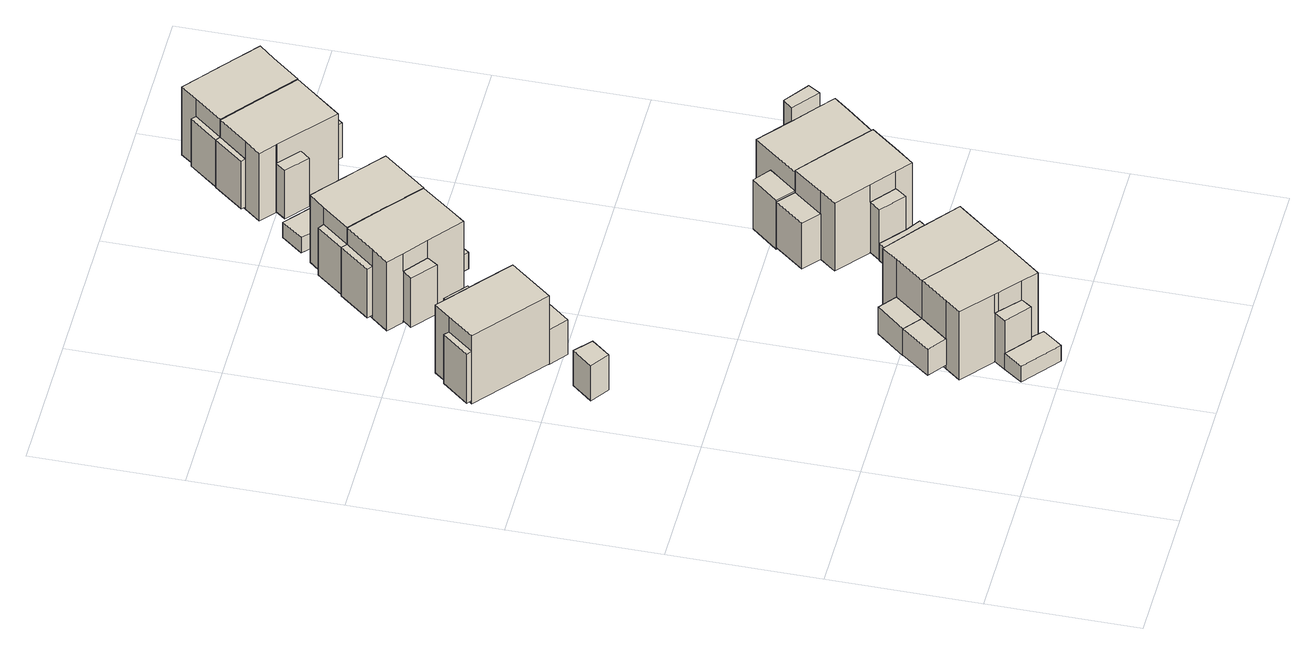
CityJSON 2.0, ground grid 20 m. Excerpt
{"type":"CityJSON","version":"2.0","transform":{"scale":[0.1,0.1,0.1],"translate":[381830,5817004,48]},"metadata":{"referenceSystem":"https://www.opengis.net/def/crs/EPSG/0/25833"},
"CityObjects":{
"building1":{"type":"Building","attributes":{"Gemeindeschluessel":"11000004","BezugspunktDach":"2200","function":"51009_1610","measuredHeight":5.83,"storeysAboveGround":0},"address":[{"country":"Germany","locality":"Berlin"}],"geometry":[{"type":"Solid","lod":"1","boundaries":[[[[0,1,2,3]],[[4,5,6,7]],[[4,7,3,2]],[[5,4,2,1]],[[6,5,1,0]],[[7,6,0,3]]]]}]},
"building2":{"type":"Building","attributes":{"Gemeindeschluessel":"11000004","BezugspunktDach":"2200","function":"31001_2463","measuredHeight":2.66,"storeysAboveGround":1},"address":[{"country":"Germany","locality":"Berlin","thoroughfareNumber":"5 (1)","thoroughfareName":"Falterweg"}],"geometry":[{"type":"Solid","lod":"1","boundaries":[[[[8,9,10,11,12,13]],[[14,15,16,17,18,19]],[[14,19,13,12]],[[15,14,12,11]],[[16,15,11,10]],[[17,16,10,9]],[[18,17,9,8]],[[19,18,8,13]]]]}]},
"building3":{"type":"Building","attributes":{"Gemeindeschluessel":"11000004","function":"31001_1010"},"address":[{"country":"Germany","locality":"Berlin","thoroughfareNumber":"9","thoroughfareName":"Im Hornisgrund"}],"children":["building3-1","building3-2","building3-3","building3-4"]},
"building3-1":{"type":"BuildingPart","attributes":{"BezugspunktDach":"2200","measuredHeight":12.26,"storeysAboveGround":2},"parents":["building3"],"geometry":[{"type":"MultiSurface","lod":"1","boundaries":[[[20,21,22,23,24,25,26]],[[27,28,29,30,31,32,33]],[[27,33,34,35,36,37,26,25]],[[28,27,25,24]],[[38,39,40,41,29,28,24,23]],[[42,38,41,43,30,29,23,22]],[[31,30,22,21]],[[44,45,46,31,21,20]],[[33,32,20,26]],[[37,36,35,34]],[[41,40,39,38]],[[43,41,38,42]],[[32,46,45,44]]]}]},
"building3-2":{"type":"BuildingPart","attributes":{"BezugspunktDach":"2200","measuredHeight":5.75,"storeysAboveGround":2},"parents":["building3"],"geometry":[{"type":"MultiSurface","lod":"1","boundaries":[[[47,48,45,44]],[[49,50,51,52]],[[49,52,32,46]],[[50,49,45,48]],[[51,50,48,47]],[[52,51,47,44]],[[46,32,44,45]]]}]},
"building3-3":{"type":"BuildingPart","attributes":{"BezugspunktDach":"2200","measuredHeight":9.25,"storeysAboveGround":2},"parents":["building3"],"geometry":[{"type":"MultiSurface","lod":"1","boundaries":[[[42,53,54,39]],[[55,56,43,40]],[[55,40,39,54]],[[56,55,54,53]],[[43,56,53,42]],[[40,41,38,39]],[[43,42,38,57,41]]]}]},
"building3-4":{"type":"BuildingPart","attributes":{"BezugspunktDach":"2200","measuredHeight":8.16,"storeysAboveGround":2},"parents":["building3"],"geometry":[{"type":"Solid","lod":"1","boundaries":[[[[37,36,58,59]],[[60,35,34,61]],[[60,61,59,58]],[[35,60,58,36]],[[61,34,37,59]],[[35,36,37,34]]]]}]},
"building4":{"type":"Building","attributes":{"Gemeindeschluessel":"11000004","function":"31001_1010"},"address":[{"country":"Germany","locality":"Berlin","thoroughfareNumber":"5","thoroughfareName":"Falterweg"}],"children":["building4-1","building4-2","building4-3","building4-4"]},
"building4-1":{"type":"BuildingPart","attributes":{"BezugspunktDach":"2200","measuredHeight":14.16,"storeysAboveGround":2},"parents":["building4"],"geometry":[{"type":"MultiSurface","lod":"1","boundaries":[[[62,63,64,65,66,67,68,69,70,71]],[[72,73,74,75,76,77,78,79,80,81]],[[72,81,71,70]],[[82,83,70,69]],[[73,72,84,85]],[[74,73,69,68]],[[75,74,68,67]],[[86,87,67,66]],[[76,75,88,89,90]],[[77,76,66,65]],[[78,77,65,64]],[[91,92,93,94,79,78,64,63]],[[95,91,94,96,80,79,63,62]],[[81,80,62,71]],[[85,84,83,82]],[[90,89,88,87,86]],[[94,93,92,91]],[[96,94,91,95]]]}]},
"building4-2":{"type":"BuildingPart","attributes":{"BezugspunktDach":"2200","measuredHeight":8.13,"storeysAboveGround":2},"parents":["building4"],"geometry":[{"type":"MultiSurface","lod":"1","boundaries":[[[97,98,87,86]],[[88,99,100,89]],[[99,88,87,98]],[[100,99,98,97]],[[89,100,97,86]],[[88,89,101,86,87]]]}]},
"building4-3":{"type":"BuildingPart","attributes":{"BezugspunktDach":"2200","measuredHeight":4.26,"storeysAboveGround":2},"parents":["building4"],"geometry":[{"type":"Solid","lod":"1","boundaries":[[[[83,82,102,103]],[[104,85,84,105]],[[104,105,103,102]],[[85,104,102,82]],[[105,84,83,103]],[[85,82,83,84]]]]}]},
"building4-4":{"type":"BuildingPart","attributes":{"BezugspunktDach":"2200","measuredHeight":8.06,"storeysAboveGround":2},"parents":["building4"],"geometry":[{"type":"MultiSurface","lod":"1","boundaries":[[[106,107,92,95,108]],[[96,93,16,15,14]],[[96,14,108,95]],[[16,93,92,107]],[[15,16,107,106]],[[14,15,106,108]],[[93,94,91,92]],[[96,109,95,91,94]]]}]},
"building5":{"type":"Building","attributes":{"Gemeindeschluessel":"11000004","function":"31001_1010"},"address":[{"country":"Germany","locality":"Berlin","thoroughfareNumber":"7","thoroughfareName":"Falterweg"}],"children":["building5-1","building5-2","building5-3","building5-4"]},
"building5-1":{"type":"BuildingPart","attributes":{"BezugspunktDach":"2200","measuredHeight":13.78,"storeysAboveGround":2},"parents":["building5"],"geometry":[{"type":"MultiSurface","lod":"1","boundaries":[[[110,111,112,113,114,115,116]],[[117,118,119,120,121,122,123]],[[124,82,116,115]],[[117,123,125,126]],[[118,117,115,114]],[[127,128,129,130,119,118,114,113]],[[120,119,130,131,132,127,113,112]],[[87,133,134,120,112,111]],[[122,121,111,110]],[[123,122,110,116]],[[126,125,82,124]],[[130,129,128,127]],[[127,132,131,130]],[[121,134,133,87]]]}]},
"building5-2":{"type":"BuildingPart","attributes":{"BezugspunktDach":"2200","measuredHeight":7.9,"storeysAboveGround":2},"parents":["building5"],"geometry":[{"type":"MultiSurface","lod":"1","boundaries":[[[132,135,136,128]],[[137,138,131,129]],[[137,129,128,136]],[[138,137,136,135]],[[131,138,135,132]],[[129,130,127,128]],[[131,132,127,130]]]}]},
"building5-3":{"type":"BuildingPart","attributes":{"BezugspunktDach":"2200","measuredHeight":7.99,"storeysAboveGround":2},"parents":["building5"],"geometry":[{"type":"MultiSurface","lod":"1","boundaries":[[[98,139,133,87]],[[134,140,141,121]],[[140,134,133,139]],[[141,140,139,98]],[[121,141,98,87]],[[134,121,142,87,133]]]}]},
"building5-4":{"type":"BuildingPart","attributes":{"BezugspunktDach":"2200","measuredHeight":4.38,"storeysAboveGround":2},"parents":["building5"],"geometry":[{"type":"Solid","lod":"1","boundaries":[[[[82,124,143,102]],[[144,126,125,145]],[[144,145,102,143]],[[126,144,143,124]],[[145,125,82,102]],[[126,124,82,125]]]]}]},
"building6":{"type":"Building","attributes":{"Gemeindeschluessel":"11000004","function":"31001_1010"},"address":[{"country":"Germany","locality":"Berlin","thoroughfareNumber":"11","thoroughfareName":"Im Hornisgrund"}],"children":["building6-1","building6-2","building6-3","building6-4"]},
"building6-1":{"type":"BuildingPart","attributes":{"BezugspunktDach":"2200","measuredHeight":14.28,"storeysAboveGround":2},"parents":["building6"],"geometry":[{"type":"MultiSurface","lod":"1","boundaries":[[[146,147,148,149,150,151,152,153,154]],[[155,156,157,158,159,160,161,162,163]],[[155,163,154,153]],[[156,155,164,165,166,167,168,153,152]],[[157,156,152,151]],[[158,157,151,150]],[[169,170,158,150,149]],[[160,159,149,148]],[[171,172,161,160,148,147]],[[162,161,171,147,146],[172,173,174,171]],[[163,162,146,154]],[[168,167,166,165,164]],[[159,158,170,169]],[[172,173,175,173,172,171]]]}]},
"building6-2":{"type":"BuildingPart","attributes":{"BezugspunktDach":"2200","measuredHeight":8,"storeysAboveGround":2},"parents":["building6"],"geometry":[{"type":"Solid","lod":"1","boundaries":[[[[168,167,176,177]],[[178,166,165,179]],[[178,179,177,176]],[[166,178,176,167]],[[179,165,168,177]],[[165,166,167,168]]]]}]},
"building6-3":{"type":"BuildingPart","attributes":{"BezugspunktDach":"2200","measuredHeight":8.1,"storeysAboveGround":2},"parents":["building6"],"geometry":[{"type":"Solid","lod":"1","boundaries":[[[[180,171,174,181]],[[173,172,182,183]],[[173,183,181,174]],[[182,172,171,180]],[[183,182,180,181]],[[172,173,174,171]]]]}]},
"building6-4":{"type":"BuildingPart","attributes":{"BezugspunktDach":"2200","measuredHeight":2.71,"storeysAboveGround":2},"parents":["building6"],"geometry":[{"type":"MultiSurface","lod":"1","boundaries":[[[184,185,170,169]],[[186,187,188,189]],[[186,189,159,158]],[[187,186,170,185]],[[188,187,185,184]],[[189,188,184,169]],[[158,159,169,170]]]}]},
"building7":{"type":"Building","attributes":{"Gemeindeschluessel":"11000004","BezugspunktDach":"2200","function":"31001_2463","measuredHeight":2.73,"storeysAboveGround":1},"address":[{"country":"Germany","locality":"Berlin","thoroughfareNumber":"9 (1)","thoroughfareName":"Falterweg"}],"geometry":[{"type":"Solid","lod":"1","boundaries":[[[[190,191,192,193,194]],[[195,196,197,198,199]],[[195,199,194,193]],[[196,195,193,192]],[[197,196,192,191]],[[198,197,191,190]],[[199,198,190,194]]]]}]},
"building8":{"type":"Building","attributes":{"Gemeindeschluessel":"11000004","function":"31001_1010"},"address":[{"country":"Germany","locality":"Berlin","thoroughfareNumber":"13","thoroughfareName":"Im Hornisgrund"}],"children":["building8-1","building8-2","building8-3","building8-4"]},
"building8-1":{"type":"BuildingPart","attributes":{"BezugspunktDach":"2200","measuredHeight":13.57,"storeysAboveGround":2},"parents":["building8"],"geometry":[{"type":"MultiSurface","lod":"1","boundaries":[[[200,201,202,203,204,205,206,207,208,209]],[[210,211,212,213,214,215,216,217,218,219]],[[210,219,220,221,222,223,167,209,208]],[[211,210,208,207]],[[212,211,207,206]],[[224,225,206,205]],[[213,212,226,227]],[[228,224,227,229,230,214,213,205,204]],[[215,214,204,203]],[[216,215,203,202]],[[231,232,216,202,201]],[[218,217,201,200]],[[219,218,200,209]],[[167,223,222,221,220]],[[227,226,225,224]],[[230,229,227,224,228]],[[217,216,232,231]]]}]},
"building8-2":{"type":"BuildingPart","attributes":{"BezugspunktDach":"2200","measuredHeight":7.86,"storeysAboveGround":2},"parents":["building8"],"geometry":[{"type":"Solid","lod":"1","boundaries":[[[[167,223,233,176]],[[234,222,221,235]],[[234,235,176,233]],[[222,234,233,223]],[[235,221,167,176]],[[221,222,223,167]]]]}]},
"building8-3":{"type":"BuildingPart","attributes":{"BezugspunktDach":"2200","measuredHeight":7.77,"storeysAboveGround":2},"parents":["building8"],"geometry":[{"type":"MultiSurface","lod":"1","boundaries":[[[228,236,237,238,225]],[[239,240,241,229,226]],[[239,226,225,238]],[[240,239,238,237]],[[241,240,237,236]],[[229,241,236,228]],[[226,227,224,225]],[[229,228,224,227]]]}]},
"building8-4":{"type":"BuildingPart","attributes":{"BezugspunktDach":"2200","measuredHeight":2.7,"storeysAboveGround":2},"parents":["building8"],"geometry":[{"type":"MultiSurface","lod":"1","boundaries":[[[242,243,232,231]],[[244,245,246,247]],[[244,247,217,216]],[[245,244,232,243]],[[246,245,243,242]],[[247,246,242,231]],[[216,217,248,231,232]]]}]},
"building9":{"type":"Building","attributes":{"Gemeindeschluessel":"11000004","function":"31001_1010"},"address":[{"country":"Germany","locality":"Berlin","thoroughfareNumber":"9","thoroughfareName":"Falterweg"}],"children":["building9-1","building9-2","building9-3","building9-4"]},
"building9-1":{"type":"BuildingPart","attributes":{"BezugspunktDach":"2200","measuredHeight":14.15,"storeysAboveGround":2},"parents":["building9"],"geometry":[{"type":"MultiSurface","lod":"1","boundaries":[[[249,250,251,252,253,254,255,256,257]],[[258,259,260,261,262,263,264,265,266]],[[258,266,257,256]],[[267,268,256,255]],[[260,259,255,254]],[[261,260,254,253]],[[269,270,253,252]],[[262,261,271,272]],[[263,262,252,251]],[[264,263,251,250]],[[273,274,250,249]],[[265,264,275,276,277]],[[266,265,249,257]],[[259,258,268,267]],[[272,271,270,269]],[[277,276,275,274,273]]]}]},
"building9-2":{"type":"BuildingPart","attributes":{"BezugspunktDach":"2200","measuredHeight":8.38,"storeysAboveGround":2},"parents":["building9"],"geometry":[{"type":"Solid","lod":"1","boundaries":[[[[278,274,273,279]],[[277,276,280,281]],[[277,281,279,273]],[[280,276,274,278]],[[281,280,278,279]],[[276,277,273,274]]]]}]},
"building9-3":{"type":"BuildingPart","attributes":{"BezugspunktDach":"2200","measuredHeight":8.11,"storeysAboveGround":2},"parents":["building9"],"geometry":[{"type":"Solid","lod":"1","boundaries":[[[[282,283,270,269]],[[271,284,285,272]],[[284,271,270,283]],[[285,284,283,282]],[[272,285,282,269]],[[271,272,269,270]]]]}]},
"building9-4":{"type":"BuildingPart","attributes":{"BezugspunktDach":"2200","measuredHeight":8.55,"storeysAboveGround":2},"parents":["building9"],"geometry":[{"type":"Solid","lod":"1","boundaries":[[[[268,267,286,287]],[[288,259,258,289]],[[288,289,287,286]],[[259,288,286,267]],[[259,267,259,258]],[[289,258,268,287]],[[258,259,267,268]]]]}]},
"building10":{"type":"Building","attributes":{"Gemeindeschluessel":"11000004","BezugspunktDach":"2200","function":"31001_2463","measuredHeight":2.5,"storeysAboveGround":1},"address":[{"country":"Germany","locality":"Berlin","thoroughfareNumber":"13 (1)","thoroughfareName":"Im Hornisgrund"}],"geometry":[{"type":"Solid","lod":"1","boundaries":[[[[290,291,292,293,294,295]],[[296,297,241,240,239,298]],[[296,298,295,294]],[[297,296,294,293]],[[241,297,293,292]],[[240,241,292,291]],[[239,240,291,290]],[[298,239,290,295]]]]}]},
"building11":{"type":"Building","attributes":{"Gemeindeschluessel":"11000004","function":"31001_1010"},"address":[{"country":"Germany","locality":"Berlin","thoroughfareNumber":"11","thoroughfareName":"Falterweg"}],"children":["building11-1","building11-2","building11-3","building11-4"]},
"building11-1":{"type":"BuildingPart","attributes":{"BezugspunktDach":"2200","measuredHeight":14.32,"storeysAboveGround":2},"parents":["building11"],"geometry":[{"type":"MultiSurface","lod":"1","boundaries":[[[299,300,301,302,303,304,305]],[[306,307,308,309,310,311,312]],[[306,313,314,315,305,304]],[[307,306,304,316,317,318]],[[308,307,318,319,320,302]],[[309,308,302,301]],[[270,321,322,301,300]],[[310,309,323,271,324]],[[311,310,300,299]],[[312,311,299,305]],[[312,325,315,314,313]],[[318,317,316,303]],[[326,303,320,319,318]],[[324,271,323,322,321,270]]]}]},
"building11-2":{"type":"BuildingPart","attributes":{"BezugspunktDach":"2200","measuredHeight":8.98,"storeysAboveGround":2},"parents":["building11"],"geometry":[{"type":"MultiSurface","lod":"1","boundaries":[[[315,314,327,328]],[[329,330,331,332]],[[329,332,328,327]],[[330,329,327,314]],[[331,330,313,312]],[[332,331,315,328]],[[312,313,314,315]]]}]},
"building11-3":{"type":"BuildingPart","attributes":{"BezugspunktDach":"2200","measuredHeight":8.07,"storeysAboveGround":2},"parents":["building11"],"geometry":[{"type":"MultiSurface","lod":"1","boundaries":[[[283,333,321,270]],[[323,334,284,271]],[[334,323,321,333]],[[284,334,333,283]],[[271,284,283,270]],[[335,323,271,270,321]]]}]},
"building11-4":{"type":"BuildingPart","attributes":{"BezugspunktDach":"2200","measuredHeight":12.88,"storeysAboveGround":2},"parents":["building11"],"geometry":[{"type":"MultiSurface","lod":"1","boundaries":[[[336,337,338,339]],[[340,341,319,317]],[[340,317,339,338]],[[341,340,338,337]],[[319,341,337,336]],[[316,303,320,336,339]],[[317,318,303,316]],[[326,318,319,320,303]]]}]},
"building12":{"type":"Building","attributes":{"Gemeindeschluessel":"11000004","function":"31001_1010"},"address":[{"country":"Germany","locality":"Berlin","thoroughfareNumber":"15","thoroughfareName":"Im Hornisgrund"}],"children":["building12-1","building12-2","building12-3","building12-4"]},
"building12-1":{"type":"BuildingPart","attributes":{"BezugspunktDach":"2200","measuredHeight":13.99,"storeysAboveGround":2},"parents":["building12"],"geometry":[{"type":"MultiSurface","lod":"1","boundaries":[[[342,343,344,345,346,347,348,349]],[[350,351,352,353,354,355,356,357]],[[350,357,349,348]],[[358,359,360,361,348,347]],[[351,350,362,363]],[[352,351,347,346]],[[353,352,346,345]],[[354,364,365,366,345,344]],[[367,368,369,370,355,354,344,343]],[[371,367,370,372,356,355,343,342]],[[357,356,342,349]],[[363,362,361,360,359,358]],[[353,373,366,365,364]],[[370,369,368,367]],[[372,370,367,371]]]}]},
"building12-2":{"type":"BuildingPart","attributes":{"BezugspunktDach":"2200","measuredHeight":8.02,"storeysAboveGround":2},"parents":["building12"],"geometry":[{"type":"MultiSurface","lod":"1","boundaries":[[[374,368,371,375]],[[372,369,376,377]],[[372,377,375,371]],[[376,369,368,374]],[[377,376,374,375]],[[369,370,367,368]],[[372,371,367,370]]]}]},
"building12-3":{"type":"BuildingPart","attributes":{"BezugspunktDach":"2200","measuredHeight":7.92,"storeysAboveGround":2},"parents":["building12"],"geometry":[{"type":"MultiSurface","lod":"1","boundaries":[[[360,359,378,379]],[[380,363,362,381]],[[380,381,379,378]],[[363,380,378,359]],[[381,362,360,379]],[[363,358,359,360,362]]]}]},
"building12-4":{"type":"BuildingPart","attributes":{"BezugspunktDach":"2200","measuredHeight":5.67,"storeysAboveGround":2},"parents":["building12"],"geometry":[{"type":"MultiSurface","lod":"1","boundaries":[[[382,383,366,365]],[[384,385,386,387]],[[384,387,364,353]],[[385,384,366,383]],[[386,385,383,382]],[[387,386,382,365]],[[353,364,365,366]]]}]},
"building13":{"type":"Building","attributes":{"Gemeindeschluessel":"11000004","function":"31001_1010"},"address":[{"country":"Germany","locality":"Berlin","thoroughfareNumber":"17","thoroughfareName":"Im Hornisgrund"}],"children":["building13-1","building13-2","building13-3","building13-4"]},
"building13-1":{"type":"BuildingPart","attributes":{"BezugspunktDach":"2200","measuredHeight":13.91,"storeysAboveGround":2},"parents":["building13"],"geometry":[{"type":"MultiSurface","lod":"1","boundaries":[[[388,389,390,391,392,393,394,395,396,397]],[[398,399,400,401,402,403,404,353,352,351]],[[405,359,397,396]],[[398,351,406,407,408]],[[399,398,396,395]],[[400,399,395,394]],[[409,410,394,393]],[[401,400,411,412]],[[402,401,393,392],[413,414,409,412]],[[403,402,392,391]],[[404,403,391,390]],[[366,415,390,389]],[[352,353,389,388]],[[351,352,388,397]],[[408,407,406,359,405]],[[412,411,410,409]],[[409,414,413,412]],[[416,353,404,417,415,366]]]}]},
"building13-2":{"type":"BuildingPart","attributes":{"BezugspunktDach":"2200","measuredHeight":7.87,"storeysAboveGround":2},"parents":["building13"],"geometry":[{"type":"Solid","lod":"1","boundaries":[[[[359,405,418,378]],[[419,407,406,420]],[[419,420,378,418]],[[407,419,418,405]],[[420,406,359,378]],[[407,405,359,406]]]]}]},
"building13-3":{"type":"BuildingPart","attributes":{"BezugspunktDach":"2200","measuredHeight":5.67,"storeysAboveGround":2},"parents":["building13"],"geometry":[{"type":"MultiSurface","lod":"1","boundaries":[[[383,421,415,366]],[[422,423,385,384]],[[422,384,353,404]],[[423,422,415,421]],[[385,423,421,383]],[[384,385,383,366]],[[404,353,366,415]]]}]},
"building13-4":{"type":"BuildingPart","attributes":{"BezugspunktDach":"2200","measuredHeight":2.74,"storeysAboveGround":2},"parents":["building13"],"geometry":[{"type":"MultiSurface","lod":"1","boundaries":[[[414,424,425,410]],[[426,427,413,411]],[[426,411,410,425]],[[427,426,425,424]],[[413,427,424,414]],[[412,409,410,411]],[[413,428,414,409,412]]]}]}
},
"vertices":[
[71,532,71],[91,557,71],[69,576,71],[47,549,71],[69,576,13],[91,557,13],[71,532,13],[47,549,13],
[249,6,36],[269,32,36],[253,47,36],[251,44,36],[219,70,36],[201,45,36],[219,70,10],[251,44,10],[253,47,10],[269,32,10],[249,6,10],[201,45,10],
[99,613,127],[144,669,127],[102,704,127],[90,714,127],[52,745,127],[35,724,127],[7,689,127],[35,724,15],[52,745,15],[90,714,15],[102,704,15],[144,669,15],[99,613,15],[7,689,15],[7,689,21],[35,724,21],[35,724,102],[7,689,102],[90,714,111],[71,729,111],[71,729,19],[90,714,19],[102,704,111],[102,704,19],[99,613,71],[128,649,71],[128,649,15],
[122,595,71],[150,630,71],[128,649,14],[150,630,14],[122,595,14],[99,613,14],
[112,718,111],[83,742,111],[83,742,19],[112,718,19],[90,714,65],
[29,729,102],[0,694,102],[29,729,21],[0,694,21],
[230,85,121],[235,81,121],[261,58,121],[280,42,121],[298,64,121],[328,101,121],[281,139,121],[235,177,121],[205,140,121],[189,120,121],[205,140,9],[235,177,9],[281,139,9],[328,101,9],[298,64,9],[280,42,9],[261,58,9],[235,81,9],[230,85,9],[189,120,9],[235,177,58],[205,140,58],[205,140,15],[235,177,15],[298,64,91],[328,101,91],[328,101,10],[298,64,10],[298,64,85],[235,81,90],[261,58,90],[261,58,10],[235,81,10],[230,85,90],[230,85,10],
[303,60,91],[332,98,91],[332,98,10],[303,60,10],[298,64,50],
[211,196,58],[182,158,58],[211,196,15],[182,158,15],
[251,44,90],[253,47,90],[219,70,90],[230,85,58],
[281,139,120],[328,101,120],[377,162,120],[330,200,120],[282,237,120],[266,216,120],[235,177,120],[266,216,11],[282,237,11],[330,200,11],[377,162,11],[328,101,11],[281,139,11],[235,177,11],[266,216,58],[235,177,14],[266,216,14],[330,200,91],[327,202,91],[327,202,12],[330,200,12],[358,177,12],[358,177,91],[360,141,91],[360,141,11],
[368,190,91],[336,214,91],[336,214,12],[368,190,12],
[364,137,91],[364,137,11],[332,98,11],[328,101,86],
[243,234,58],[243,234,14],[211,196,14],
[132,804,128],[163,780,128],[206,745,128],[224,767,128],[254,806,128],[209,844,128],[163,881,128],[131,842,128],[113,820,128],[131,842,15],[163,881,15],[209,844,15],[254,806,15],[224,767,15],[206,745,15],[163,780,15],[132,804,15],[113,820,15],[131,842,41],[131,842,21],[163,881,21],[163,881,101],[131,842,101],[224,767,41],[254,806,41],[163,780,99],[163,780,18],[132,804,18],[132,804,99],[132,804,59],
[156,887,101],[124,847,101],[156,887,21],[124,847,21],
[153,766,99],[122,792,99],[153,766,18],[122,792,18],
[246,748,41],[277,788,41],[254,806,14],[277,788,14],[246,748,14],[224,767,14],
[407,199,39],[427,224,39],[407,237,39],[376,263,39],[357,239,39],[376,263,11],[407,237,11],[427,224,11],[407,199,11],[357,239,11],
[209,844,129],[254,806,129],[284,844,129],[300,864,129],[259,898,129],[255,901,129],[229,923,129],[210,938,129],[192,917,129],[163,881,129],[192,917,18],[210,938,18],[229,923,18],[255,901,18],[259,898,18],[300,864,18],[284,844,18],[254,806,18],[209,844,18],[163,881,18],[163,881,62],[163,881,23],[192,917,23],[192,917,101],[255,901,100],[229,923,100],[229,923,22],[255,901,22],[259,898,100],[259,898,22],[259,898,44],[254,806,38],[284,844,38],
[184,922,101],[184,922,23],[156,887,23],
[271,913,100],[240,938,100],[237,935,100],[237,935,22],[240,938,22],[271,913,22],
[277,788,38],[306,826,38],[284,844,17],[306,826,17],[277,788,17],[254,806,17],[254,806,32],
[387,277,123],[418,252,123],[438,236,123],[455,257,123],[486,296,123],[440,334,123],[393,372,123],[362,333,123],[345,312,123],[362,333,11],[393,372,11],[440,334,11],[486,296,11],[455,257,11],[438,236,11],[418,252,11],[387,277,11],[345,312,11],[393,372,86],[362,333,86],[455,257,93],[486,296,93],[486,296,12],[455,257,12],[387,277,95],[418,252,95],[418,252,46],[418,252,12],[387,277,12],
[407,237,95],[376,263,95],[407,237,12],[376,263,12],
[460,254,93],[491,292,93],[491,292,12],[460,254,12],
[371,391,86],[340,352,86],[371,391,11],[340,352,11],
[237,935,47],[240,938,47],[271,913,47],[292,938,47],[242,980,47],[220,952,47],[242,980,22],[292,938,22],[220,952,22],
[440,334,119],[486,296,119],[518,334,119],[535,355,119],[488,393,119],[441,432,119],[393,372,119],[441,432,9],[488,393,9],[535,355,9],[518,334,9],[486,296,9],[440,334,9],[393,372,9],[423,410,9],[423,410,89],[393,372,89],[483,397,119],[483,397,12],[488,393,12],[517,370,12],[517,370,119],[518,334,93],[518,334,46],[518,334,12],[486,296,62],[393,372,56],[488,393,97],
[401,427,89],[371,391,89],[401,427,8],[423,410,8],[393,372,8],[371,391,8],
[523,330,93],[523,330,12],[518,334,77],
[517,370,141],[527,386,141],[494,410,141],[483,397,141],[494,410,12],[527,386,12],
[290,999,128],[291,999,128],[362,938,128],[412,1000,128],[366,1038,128],[319,1076,128],[287,1037,128],[270,1016,128],[287,1037,17],[319,1076,17],[366,1038,17],[412,1000,17],[362,938,17],[291,999,17],[290,999,17],[270,1016,17],[319,1076,61],[319,1076,100],[287,1037,100],[287,1037,23],[287,1037,21],[319,1076,21],[382,962,17],[382,962,73],[412,1000,73],[291,999,98],[319,975,98],[319,975,18],[291,999,18],[290,999,98],[290,999,18],[412,1000,70],
[308,962,98],[280,986,98],[308,962,18],[280,986,18],
[313,1080,100],[282,1041,100],[313,1080,21],[282,1041,21],
[406,943,73],[436,980,73],[412,1000,16],[436,980,16],[406,943,16],[382,962,16],
[366,1038,129],[412,1000,129],[442,1037,129],[460,1058,129],[418,1093,129],[413,1097,129],[386,1119,129],[366,1135,129],[349,1113,129],[319,1076,129],[349,1113,17],[366,1135,17],[386,1119,17],[413,1097,17],[418,1093,17],[460,1058,17],[442,1037,17],[349,1113,100],[319,1076,22],[349,1113,22],[349,1113,30],[413,1097,47],[386,1119,47],[386,1119,20],[413,1097,20],[418,1093,20],[418,1093,47],[442,1037,73],[412,1000,35],[442,1037,24],
[343,1118,100],[343,1118,22],[313,1080,22],
[466,1018,73],[442,1037,16],[466,1018,16],
[430,1108,47],[398,1134,47],[398,1134,20],[430,1108,20],[418,1093,32]
]}
